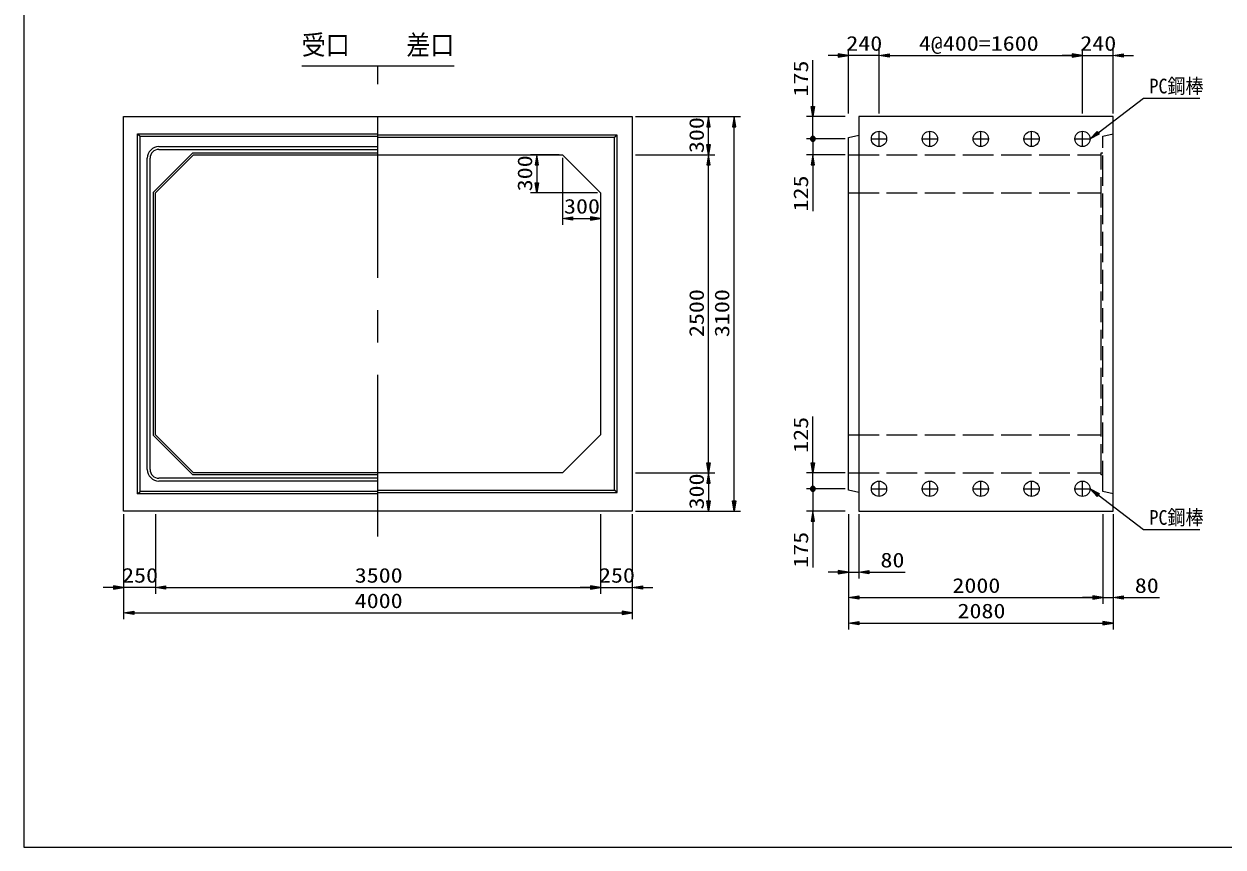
# Model space of a CAD drawing. Units: millimetres on the paper. Extents: x 18 to 410, y 10 to 287.
# Drawn here: x 18 to 253.7, y 10 to 171.7 of the extents above; entities that cross this region are included whole.
import ezdxf
from ezdxf.enums import TextEntityAlignment as Align

# ---------------------------------------------------------------- set-up
doc = ezdxf.new("R2010")
doc.units = ezdxf.units.MM
doc.linetypes.add('DASHED', pattern=[7.5, 6, -1.5])
doc.linetypes.add('USER1', pattern=[50.8, 31.75, -6.35, 6.35, -6.35])
for name, color, linetype, lineweight in [('0_7', 7, 'Continuous', 13), ('Layer1', 3, 'Continuous', 13), ('Layer2', 6, 'USER1', 13), ('Layer3', 7, 'Continuous', 13), ('Layer4', 4, 'DASHED', 13), ('Layer7', 9, 'Continuous', 13)]:
    doc.layers.add(name, color=color, linetype=linetype, lineweight=lineweight)
doc.styles.add('ＭＳ ゴシック', font='')
doc.styles.get('ＭＳ ゴシック').set_extended_font_data('MS Gothic')

msp = doc.modelspace()

# ---------------------------------------------------------------- hatches: boundary and pattern name
at = {"layer": 'Layer1'}
for points in [[(178.094, 165.825), (178.094, 165.158), (180.094, 165.492)], [(188.094, 165.825), (188.094, 165.158), (186.094, 165.492)], [(188.094, 165.825), (188.094, 165.158), (186.094, 165.492)], [(224.094, 165.825), (224.094, 165.158), (226.094, 165.492)], [(224.094, 165.825), (224.094, 165.158), (226.094, 165.492)], [(234.094, 165.825), (234.094, 165.158), (232.094, 165.492)], [(152.26, 151.492), (152.927, 151.492), (152.594, 153.492)], [(157.26, 151.492), (157.927, 151.492), (157.594, 153.492)], [(172.76, 155.492), (173.427, 155.492), (173.094, 153.492)], [(173.124, 149.599), (173.034, 149.593), (172.974, 149.582), (172.917, 149.563), (172.863, 149.537), (172.812, 149.505), (172.765, 149.467), (172.724, 149.423), (172.688, 149.374), (172.659, 149.321), (172.637, 149.265), (172.622, 149.207), (172.615, 149.147), (172.615, 149.087), (172.622, 149.027), (172.637, 148.968), (172.659, 148.912), (172.688, 148.859), (172.724, 148.811), (172.765, 148.767), (172.812, 148.728), (172.863, 148.696), (172.917, 148.67), (172.974, 148.652), (173.063, 148.635), (173.094, 148.637), (173.094, 149.117)], [(173.124, 149.599), (173.034, 149.593), (172.974, 149.582), (172.917, 149.563), (172.863, 149.537), (172.812, 149.505), (172.765, 149.467), (172.724, 149.423), (172.688, 149.374), (172.659, 149.321), (172.637, 149.265), (172.622, 149.207), (172.615, 149.147), (172.615, 149.087), (172.622, 149.027), (172.637, 148.968), (172.659, 148.912), (172.688, 148.859), (172.724, 148.811), (172.765, 148.767), (172.812, 148.728), (172.863, 148.696), (172.917, 148.67), (172.974, 148.652), (173.063, 148.635), (173.094, 148.637), (173.094, 149.117)], [(173.063, 148.635), (173.154, 148.64), (173.213, 148.652), (173.27, 148.67), (173.325, 148.696), (173.376, 148.728), (173.422, 148.767), (173.464, 148.811), (173.499, 148.859), (173.528, 148.912), (173.55, 148.968), (173.565, 149.027), (173.573, 149.087), (173.573, 149.147), (173.565, 149.207), (173.55, 149.265), (173.528, 149.321), (173.499, 149.374), (173.464, 149.423), (173.422, 149.467), (173.376, 149.505), (173.325, 149.537), (173.27, 149.563), (173.213, 149.582), (173.124, 149.599), (173.094, 149.597), (173.094, 149.117)], [(173.063, 148.635), (173.154, 148.64), (173.213, 148.652), (173.27, 148.67), (173.325, 148.696), (173.376, 148.728), (173.422, 148.767), (173.464, 148.811), (173.499, 148.859), (173.528, 148.912), (173.55, 148.968), (173.565, 149.027), (173.573, 149.087), (173.573, 149.147), (173.565, 149.207), (173.55, 149.265), (173.528, 149.321), (173.499, 149.374), (173.464, 149.423), (173.422, 149.467), (173.376, 149.505), (173.325, 149.537), (173.27, 149.563), (173.213, 149.582), (173.124, 149.599), (173.094, 149.597), (173.094, 149.117)], [(229.387, 150.064), (227.594, 149.117), (228.983, 150.594)], [(152.26, 147.992), (152.927, 147.992), (152.594, 145.992)], [(118.51, 143.992), (119.177, 143.992), (118.844, 145.992)], [(152.26, 143.992), (152.927, 143.992), (152.594, 145.992)], [(172.76, 143.992), (173.427, 143.992), (173.094, 145.992)], [(118.51, 140.492), (119.177, 140.492), (118.844, 138.492)], [(125.844, 133.825), (125.844, 133.158), (123.844, 133.492)], [(129.344, 133.825), (129.344, 133.158), (131.344, 133.492)], [(152.26, 85.492), (152.927, 85.492), (152.594, 83.492)], [(172.76, 85.492), (173.427, 85.492), (173.094, 83.492)], [(152.26, 81.492), (152.927, 81.492), (152.594, 83.492)], [(173.124, 80.849), (173.034, 80.843), (172.974, 80.832), (172.917, 80.813), (172.863, 80.787), (172.812, 80.755), (172.765, 80.717), (172.724, 80.673), (172.688, 80.624), (172.659, 80.571), (172.637, 80.515), (172.622, 80.457), (172.615, 80.397), (172.615, 80.337), (172.622, 80.277), (172.637, 80.218), (172.659, 80.162), (172.688, 80.109), (172.724, 80.061), (172.765, 80.017), (172.812, 79.978), (172.863, 79.946), (172.917, 79.92), (172.974, 79.902), (173.063, 79.885), (173.094, 79.887), (173.094, 80.367)], [(173.124, 80.849), (173.034, 80.843), (172.974, 80.832), (172.917, 80.813), (172.863, 80.787), (172.812, 80.755), (172.765, 80.717), (172.724, 80.673), (172.688, 80.624), (172.659, 80.571), (172.637, 80.515), (172.622, 80.457), (172.615, 80.397), (172.615, 80.337), (172.622, 80.277), (172.637, 80.218), (172.659, 80.162), (172.688, 80.109), (172.724, 80.061), (172.765, 80.017), (172.812, 79.978), (172.863, 79.946), (172.917, 79.92), (172.974, 79.902), (173.063, 79.885), (173.094, 79.887), (173.094, 80.367)], [(173.063, 79.885), (173.154, 79.89), (173.213, 79.902), (173.27, 79.92), (173.325, 79.946), (173.376, 79.978), (173.422, 80.017), (173.464, 80.061), (173.499, 80.109), (173.528, 80.162), (173.55, 80.218), (173.565, 80.277), (173.573, 80.337), (173.573, 80.397), (173.565, 80.457), (173.55, 80.515), (173.528, 80.571), (173.499, 80.624), (173.464, 80.673), (173.422, 80.717), (173.376, 80.755), (173.325, 80.787), (173.27, 80.813), (173.213, 80.832), (173.124, 80.849), (173.094, 80.847), (173.094, 80.367)], [(173.063, 79.885), (173.154, 79.89), (173.213, 79.902), (173.27, 79.92), (173.325, 79.946), (173.376, 79.978), (173.422, 80.017), (173.464, 80.061), (173.499, 80.109), (173.528, 80.162), (173.55, 80.218), (173.565, 80.277), (173.573, 80.337), (173.573, 80.397), (173.565, 80.457), (173.55, 80.515), (173.528, 80.571), (173.499, 80.624), (173.464, 80.673), (173.422, 80.717), (173.376, 80.755), (173.325, 80.787), (173.27, 80.813), (173.213, 80.832), (173.124, 80.849), (173.094, 80.847), (173.094, 80.367)], [(228.983, 78.889), (227.594, 80.367), (229.387, 79.42)], [(152.26, 77.992), (152.927, 77.992), (152.594, 75.992)], [(157.26, 77.992), (157.927, 77.992), (157.594, 75.992)], [(172.76, 73.992), (173.427, 73.992), (173.094, 75.992)], [(178.094, 64.325), (178.094, 63.658), (180.094, 63.992)], [(184.094, 64.325), (184.094, 63.658), (182.094, 63.992)], [(35.594, 61.325), (35.594, 60.658), (37.594, 60.992)], [(45.844, 61.325), (45.844, 60.658), (43.844, 60.992)], [(45.844, 61.325), (45.844, 60.658), (43.844, 60.992)], [(129.344, 61.325), (129.344, 60.658), (131.344, 60.992)], [(129.344, 61.325), (129.344, 60.658), (131.344, 60.992)], [(139.594, 61.325), (139.594, 60.658), (137.594, 60.992)], [(182.094, 59.325), (182.094, 58.658), (180.094, 58.992)], [(228.094, 59.325), (228.094, 58.658), (230.094, 58.992)], [(228.094, 59.325), (228.094, 58.658), (230.094, 58.992)], [(234.094, 59.325), (234.094, 58.658), (232.094, 58.992)], [(39.594, 56.325), (39.594, 55.658), (37.594, 55.992)], [(135.594, 56.325), (135.594, 55.658), (137.594, 55.992)], [(182.094, 54.325), (182.094, 53.658), (180.094, 53.992)], [(230.094, 54.325), (230.094, 53.658), (232.094, 53.992)]]:
    msp.add_hatch(color=256, dxfattribs=at).paths.add_polyline_path(points)

# ---------------------------------------------------------------- linework, layer by layer
at = {"layer": '0_7'}
for p, q in [((18, 287), (18, 10)), ((18, 10), (410, 10))]:
    msp.add_line(p, q, dxfattribs=at)
at = {"layer": 'Layer1'}
for p, q in [((178.094, 165.492), (176.094, 165.492)), ((180.094, 154.117), (180.094, 166.742)), ((186.094, 165.492), (180.094, 165.492)), ((186.094, 154.117), (186.094, 166.742)), ((186.094, 154.117), (186.094, 166.742)), ((188.094, 165.492), (224.094, 165.492)), ((188.094, 165.492), (190.094, 165.492)), ((224.094, 165.492), (222.094, 165.492)), ((226.094, 154.117), (226.094, 166.742)), ((226.094, 154.117), (226.094, 166.742)), ((226.094, 165.492), (232.094, 165.492)), ((232.094, 154.117), (232.094, 166.742)), ((234.094, 165.492), (236.094, 165.492)), ((173.094, 155.492), (173.094, 164.57)), ((229.185, 150.329), (238.094, 157.117)), ((238.094, 157.117), (239.094, 157.117)), ((239.094, 157.117), (249.182, 157.117)), ((138.219, 153.492), (153.844, 153.492)), ((138.219, 153.492), (158.844, 153.492)), ((179.469, 153.492), (171.844, 153.492)), ((173.094, 149.117), (173.094, 153.492)), ((152.594, 147.992), (152.594, 151.492)), ((157.594, 77.992), (157.594, 151.492)), ((173.094, 151.117), (173.094, 153.117)), ((173.094, 149.117), (173.094, 151.117)), ((179.469, 149.117), (171.844, 149.117)), ((179.469, 149.117), (171.844, 149.117)), ((173.094, 149.117), (173.094, 145.992)), ((173.094, 149.117), (173.094, 147.117)), ((173.094, 147.117), (173.094, 145.117)), ((123.219, 145.992), (117.594, 145.992)), ((118.844, 143.992), (118.844, 140.492)), ((123.844, 145.367), (123.844, 132.242)), ((138.219, 145.992), (153.844, 145.992)), ((138.219, 145.992), (153.844, 145.992)), ((152.594, 85.492), (152.594, 143.992)), ((179.469, 145.992), (171.844, 145.992)), ((173.094, 143.992), (173.094, 134.913)), ((130.719, 138.492), (117.594, 138.492)), ((131.344, 137.867), (131.344, 132.242)), ((125.844, 133.492), (129.344, 133.492)), ((173.094, 85.492), (173.094, 94.57)), ((138.219, 83.492), (153.844, 83.492)), ((138.219, 83.492), (153.844, 83.492)), ((179.469, 83.492), (171.844, 83.492)), ((173.094, 82.367), (173.094, 84.367)), ((173.094, 80.367), (173.094, 83.492)), ((152.594, 81.492), (152.594, 77.992)), ((179.469, 80.367), (171.844, 80.367)), ((179.469, 80.367), (171.844, 80.367)), ((173.094, 80.367), (173.094, 82.367)), ((173.094, 80.367), (173.094, 75.992)), ((173.094, 80.367), (173.094, 78.367)), ((173.094, 78.367), (173.094, 76.367)), ((229.185, 79.155), (238.094, 72.367)), ((138.219, 75.992), (153.844, 75.992)), ((138.219, 75.992), (158.844, 75.992)), ((179.469, 75.992), (171.844, 75.992)), ((37.594, 75.367), (37.594, 59.742)), ((37.594, 75.367), (37.594, 54.742)), ((43.844, 75.367), (43.844, 59.742)), ((43.844, 75.367), (43.844, 59.742)), ((131.344, 75.367), (131.344, 59.742)), ((131.344, 75.367), (131.344, 59.742)), ((137.594, 75.367), (137.594, 59.742)), ((137.594, 75.367), (137.594, 54.742)), ((173.094, 73.992), (173.094, 64.913)), ((180.094, 75.367), (180.094, 62.742)), ((180.094, 75.367), (180.094, 57.742)), ((180.094, 75.367), (180.094, 52.742)), ((182.094, 75.367), (182.094, 62.742)), ((230.094, 75.367), (230.094, 57.742)), ((230.094, 75.367), (230.094, 57.742)), ((232.094, 75.367), (232.094, 57.742)), ((232.094, 75.367), (232.094, 52.742)), ((238.094, 72.367), (239.094, 72.367)), ((239.094, 72.367), (249.182, 72.367)), ((178.094, 63.992), (176.094, 63.992)), ((180.094, 63.992), (182.094, 63.992)), ((184.094, 63.992), (191.229, 63.992)), ((35.594, 60.992), (33.594, 60.992)), ((43.844, 60.992), (37.594, 60.992)), ((45.844, 60.992), (129.344, 60.992)), ((45.844, 60.992), (47.844, 60.992)), ((129.344, 60.992), (127.344, 60.992)), ((131.344, 60.992), (137.594, 60.992)), ((139.594, 60.992), (141.594, 60.992)), ((182.094, 58.992), (228.094, 58.992)), ((228.094, 58.992), (226.094, 58.992)), ((230.094, 58.992), (232.094, 58.992)), ((234.094, 58.992), (241.229, 58.992)), ((39.594, 55.992), (135.594, 55.992)), ((182.094, 53.992), (230.094, 53.992))]:
    msp.add_line(p, q, dxfattribs=at)
for points in [[(178.094, 165.825), (178.094, 165.158), (180.094, 165.492)], [(188.094, 165.825), (188.094, 165.158), (186.094, 165.492)], [(188.094, 165.825), (188.094, 165.158), (186.094, 165.492)], [(224.094, 165.825), (224.094, 165.158), (226.094, 165.492)], [(224.094, 165.825), (224.094, 165.158), (226.094, 165.492)], [(234.094, 165.825), (234.094, 165.158), (232.094, 165.492)], [(152.26, 151.492), (152.927, 151.492), (152.594, 153.492)], [(157.26, 151.492), (157.927, 151.492), (157.594, 153.492)], [(172.76, 155.492), (173.427, 155.492), (173.094, 153.492)], [(173.124, 149.599), (173.034, 149.593), (172.974, 149.582), (172.917, 149.563), (172.863, 149.537), (172.812, 149.505), (172.765, 149.467), (172.724, 149.423), (172.688, 149.374), (172.659, 149.321), (172.637, 149.265), (172.622, 149.207), (172.615, 149.147), (172.615, 149.087), (172.622, 149.027), (172.637, 148.968), (172.659, 148.912), (172.688, 148.859), (172.724, 148.811), (172.765, 148.767), (172.812, 148.728), (172.863, 148.696), (172.917, 148.67), (172.974, 148.652), (173.063, 148.635), (173.094, 148.637), (173.094, 149.117)], [(173.124, 149.599), (173.034, 149.593), (172.974, 149.582), (172.917, 149.563), (172.863, 149.537), (172.812, 149.505), (172.765, 149.467), (172.724, 149.423), (172.688, 149.374), (172.659, 149.321), (172.637, 149.265), (172.622, 149.207), (172.615, 149.147), (172.615, 149.087), (172.622, 149.027), (172.637, 148.968), (172.659, 148.912), (172.688, 148.859), (172.724, 148.811), (172.765, 148.767), (172.812, 148.728), (172.863, 148.696), (172.917, 148.67), (172.974, 148.652), (173.063, 148.635), (173.094, 148.637), (173.094, 149.117)], [(173.063, 148.635), (173.154, 148.64), (173.213, 148.652), (173.27, 148.67), (173.325, 148.696), (173.376, 148.728), (173.422, 148.767), (173.464, 148.811), (173.499, 148.859), (173.528, 148.912), (173.55, 148.968), (173.565, 149.027), (173.573, 149.087), (173.573, 149.147), (173.565, 149.207), (173.55, 149.265), (173.528, 149.321), (173.499, 149.374), (173.464, 149.423), (173.422, 149.467), (173.376, 149.505), (173.325, 149.537), (173.27, 149.563), (173.213, 149.582), (173.124, 149.599), (173.094, 149.597), (173.094, 149.117)], [(173.063, 148.635), (173.154, 148.64), (173.213, 148.652), (173.27, 148.67), (173.325, 148.696), (173.376, 148.728), (173.422, 148.767), (173.464, 148.811), (173.499, 148.859), (173.528, 148.912), (173.55, 148.968), (173.565, 149.027), (173.573, 149.087), (173.573, 149.147), (173.565, 149.207), (173.55, 149.265), (173.528, 149.321), (173.499, 149.374), (173.464, 149.423), (173.422, 149.467), (173.376, 149.505), (173.325, 149.537), (173.27, 149.563), (173.213, 149.582), (173.124, 149.599), (173.094, 149.597), (173.094, 149.117)], [(229.387, 150.064), (227.594, 149.117), (228.983, 150.594)], [(152.26, 147.992), (152.927, 147.992), (152.594, 145.992)], [(118.51, 143.992), (119.177, 143.992), (118.844, 145.992)], [(152.26, 143.992), (152.927, 143.992), (152.594, 145.992)], [(172.76, 143.992), (173.427, 143.992), (173.094, 145.992)], [(118.51, 140.492), (119.177, 140.492), (118.844, 138.492)], [(125.844, 133.825), (125.844, 133.158), (123.844, 133.492)], [(129.344, 133.825), (129.344, 133.158), (131.344, 133.492)], [(152.26, 85.492), (152.927, 85.492), (152.594, 83.492)], [(172.76, 85.492), (173.427, 85.492), (173.094, 83.492)], [(152.26, 81.492), (152.927, 81.492), (152.594, 83.492)], [(173.124, 80.849), (173.034, 80.843), (172.974, 80.832), (172.917, 80.813), (172.863, 80.787), (172.812, 80.755), (172.765, 80.717), (172.724, 80.673), (172.688, 80.624), (172.659, 80.571), (172.637, 80.515), (172.622, 80.457), (172.615, 80.397), (172.615, 80.337), (172.622, 80.277), (172.637, 80.218), (172.659, 80.162), (172.688, 80.109), (172.724, 80.061), (172.765, 80.017), (172.812, 79.978), (172.863, 79.946), (172.917, 79.92), (172.974, 79.902), (173.063, 79.885), (173.094, 79.887), (173.094, 80.367)], [(173.124, 80.849), (173.034, 80.843), (172.974, 80.832), (172.917, 80.813), (172.863, 80.787), (172.812, 80.755), (172.765, 80.717), (172.724, 80.673), (172.688, 80.624), (172.659, 80.571), (172.637, 80.515), (172.622, 80.457), (172.615, 80.397), (172.615, 80.337), (172.622, 80.277), (172.637, 80.218), (172.659, 80.162), (172.688, 80.109), (172.724, 80.061), (172.765, 80.017), (172.812, 79.978), (172.863, 79.946), (172.917, 79.92), (172.974, 79.902), (173.063, 79.885), (173.094, 79.887), (173.094, 80.367)], [(173.063, 79.885), (173.154, 79.89), (173.213, 79.902), (173.27, 79.92), (173.325, 79.946), (173.376, 79.978), (173.422, 80.017), (173.464, 80.061), (173.499, 80.109), (173.528, 80.162), (173.55, 80.218), (173.565, 80.277), (173.573, 80.337), (173.573, 80.397), (173.565, 80.457), (173.55, 80.515), (173.528, 80.571), (173.499, 80.624), (173.464, 80.673), (173.422, 80.717), (173.376, 80.755), (173.325, 80.787), (173.27, 80.813), (173.213, 80.832), (173.124, 80.849), (173.094, 80.847), (173.094, 80.367)], [(173.063, 79.885), (173.154, 79.89), (173.213, 79.902), (173.27, 79.92), (173.325, 79.946), (173.376, 79.978), (173.422, 80.017), (173.464, 80.061), (173.499, 80.109), (173.528, 80.162), (173.55, 80.218), (173.565, 80.277), (173.573, 80.337), (173.573, 80.397), (173.565, 80.457), (173.55, 80.515), (173.528, 80.571), (173.499, 80.624), (173.464, 80.673), (173.422, 80.717), (173.376, 80.755), (173.325, 80.787), (173.27, 80.813), (173.213, 80.832), (173.124, 80.849), (173.094, 80.847), (173.094, 80.367)], [(228.983, 78.889), (227.594, 80.367), (229.387, 79.42)], [(152.26, 77.992), (152.927, 77.992), (152.594, 75.992)], [(157.26, 77.992), (157.927, 77.992), (157.594, 75.992)], [(172.76, 73.992), (173.427, 73.992), (173.094, 75.992)], [(178.094, 64.325), (178.094, 63.658), (180.094, 63.992)], [(184.094, 64.325), (184.094, 63.658), (182.094, 63.992)], [(35.594, 61.325), (35.594, 60.658), (37.594, 60.992)], [(45.844, 61.325), (45.844, 60.658), (43.844, 60.992)], [(45.844, 61.325), (45.844, 60.658), (43.844, 60.992)], [(129.344, 61.325), (129.344, 60.658), (131.344, 60.992)], [(129.344, 61.325), (129.344, 60.658), (131.344, 60.992)], [(139.594, 61.325), (139.594, 60.658), (137.594, 60.992)], [(182.094, 59.325), (182.094, 58.658), (180.094, 58.992)], [(228.094, 59.325), (228.094, 58.658), (230.094, 58.992)], [(228.094, 59.325), (228.094, 58.658), (230.094, 58.992)], [(234.094, 59.325), (234.094, 58.658), (232.094, 58.992)], [(39.594, 56.325), (39.594, 55.658), (37.594, 55.992)], [(135.594, 56.325), (135.594, 55.658), (137.594, 55.992)], [(182.094, 54.325), (182.094, 53.658), (180.094, 53.992)], [(230.094, 54.325), (230.094, 53.658), (232.094, 53.992)]]:
    msp.add_lwpolyline(points, close=True, dxfattribs=at)
at = {"layer": 'Layer2'}
msp.add_line((87.594, 70.992), (87.594, 163.492), dxfattribs=at)
at = {"layer": 'Layer3'}
for p, q in [((37.594, 75.992), (37.594, 153.492)), ((37.594, 153.492), (137.594, 153.492)), ((137.594, 153.492), (137.594, 75.992)), ((232.094, 153.492), (182.094, 153.492)), ((182.094, 153.492), (182.094, 75.992)), ((232.094, 75.992), (232.094, 153.492)), ((40.344, 79.367), (40.344, 150.117)), ((40.344, 150.117), (87.594, 150.117)), ((40.344, 150.117), (40.844, 149.617)), ((40.844, 79.867), (40.844, 149.617)), ((40.844, 149.617), (87.594, 149.617)), ((134.594, 149.867), (87.594, 149.867)), ((134.094, 149.367), (87.594, 149.367)), ((134.594, 149.867), (134.094, 149.367)), ((134.094, 80.117), (134.094, 149.367)), ((134.594, 79.617), (134.594, 149.867)), ((180.094, 149.367), (182.094, 149.867)), ((180.094, 80.117), (180.094, 149.367)), ((184.594, 149.117), (187.594, 149.117)), ((186.094, 147.617), (186.094, 150.617)), ((194.594, 149.117), (197.594, 149.117)), ((196.094, 147.617), (196.094, 150.617)), ((204.594, 149.117), (207.594, 149.117)), ((206.094, 147.617), (206.094, 150.617)), ((214.594, 149.117), (217.594, 149.117)), ((216.094, 147.617), (216.094, 150.617)), ((224.594, 149.117), (227.594, 149.117)), ((226.094, 147.617), (226.094, 150.617)), ((43.469, 138.647), (51.188, 146.367)), ((44.519, 147.592), (87.594, 147.592)), ((44.519, 147.042), (87.594, 147.042)), ((51.188, 146.367), (87.594, 146.367)), ((42.244, 84.167), (42.244, 145.317)), ((42.794, 84.167), (42.794, 145.317)), ((43.844, 138.492), (51.344, 145.992)), ((51.344, 145.992), (123.844, 145.992)), ((123.844, 145.992), (131.344, 138.492)), ((43.469, 90.836), (43.469, 138.647)), ((43.844, 90.992), (43.844, 138.492)), ((131.344, 138.492), (131.344, 90.992)), ((51.188, 83.117), (43.469, 90.836)), ((51.344, 83.492), (43.844, 90.992)), ((131.344, 90.992), (123.844, 83.492)), ((87.594, 83.117), (51.188, 83.117)), ((123.844, 83.492), (51.344, 83.492)), ((87.594, 82.442), (44.519, 82.442)), ((87.594, 81.892), (44.519, 81.892)), ((184.594, 80.367), (187.594, 80.367)), ((186.094, 78.867), (186.094, 81.867)), ((194.594, 80.367), (197.594, 80.367)), ((196.094, 78.867), (196.094, 81.867)), ((204.594, 80.367), (207.594, 80.367)), ((206.094, 78.867), (206.094, 81.867)), ((214.594, 80.367), (217.594, 80.367)), ((216.094, 78.867), (216.094, 81.867)), ((224.594, 80.367), (227.594, 80.367)), ((226.094, 78.867), (226.094, 81.867)), ((40.344, 79.367), (40.844, 79.867)), ((87.594, 79.367), (40.344, 79.367)), ((87.594, 79.867), (40.844, 79.867)), ((87.594, 80.117), (134.094, 80.117)), ((87.594, 79.617), (134.594, 79.617)), ((134.594, 79.617), (134.094, 80.117)), ((182.094, 79.617), (180.094, 80.117)), ((137.594, 75.992), (37.594, 75.992)), ((182.094, 75.992), (232.094, 75.992))]:
    msp.add_line(p, q, dxfattribs=at)
for centre in [(186.094, 149.117), (196.094, 149.117), (206.094, 149.117), (216.094, 149.117), (226.094, 149.117), (186.094, 80.367), (196.094, 80.367), (206.094, 80.367), (216.094, 80.367), (226.094, 80.367)]:
    msp.add_circle(centre, 1.5, dxfattribs=at)
for centre, radius, start, end in [((44.519, 145.317), 2.275, 90, 180), ((44.519, 145.317), 1.725, 90, 180), ((44.519, 84.167), 2.275, 180, 270), ((44.519, 84.167), 1.725, 180, 270)]:
    msp.add_arc(centre, radius, start, end, dxfattribs=at)
at = {"layer": 'Layer4'}
for p, q in [((230.094, 149.617), (232.094, 150.117)), ((230.094, 79.867), (230.094, 149.617)), ((229.794, 83.117), (229.794, 146.367)), ((229.794, 146.367), (230.094, 146.367)), ((180.094, 145.992), (229.794, 145.992)), ((180.094, 138.492), (229.794, 138.492)), ((180.094, 90.992), (229.794, 90.992)), ((180.094, 83.492), (229.794, 83.492)), ((230.094, 83.117), (229.794, 83.117)), ((232.094, 79.367), (230.094, 79.867))]:
    msp.add_line(p, q, dxfattribs=at)
at = {"layer": 'Layer7'}
msp.add_line((72.594, 163.492), (102.594, 163.492), dxfattribs=at)

# ---------------------------------------------------------------- texts
at = {"layer": 'Layer1', "color": 9, "style": 'ＭＳ ゴシック'}
for s, width, p in [('240', 1.2, (179.665, 165.562)), ('4@400=1600', 1.2, (193.922, 165.562)), ('240', 1.2, (225.665, 165.562)), ('PC鋼棒', 0.9, (239.262, 157.187)), ('300', 1.2, (124.165, 133.562)), ('PC鋼棒', 0.9, (239.262, 72.437)), ('80', 1.2, (186.376, 64.062)), ('250', 1.2, (37.29, 61.062)), ('3500', 1.2, (83.022, 61.062)), ('250', 1.2, (131.04, 61.062)), ('2000', 1.2, (200.522, 59.062)), ('80', 1.2, (236.376, 59.062)), ('4000', 1.2, (83.022, 56.062)), ('2080', 1.2, (201.522, 54.062))]:
    msp.add_text(s, height=2.886, dxfattribs=dict(at, width=width)).set_placement(p, align=Align.BOTTOM_LEFT)
at = {"layer": 'Layer1', "color": 9, "style": 'ＭＳ ゴシック', "width": 1.2}
for s, p in [('175', (173.024, 157.431)), ('300', (152.524, 146.313)), ('300', (118.774, 138.813)), ('125', (173.024, 134.852)), ('2500', (152.524, 110.17)), ('3100', (157.524, 110.17)), ('125', (173.024, 87.431)), ('300', (152.524, 76.313)), ('175', (173.024, 64.852))]:
    msp.add_text(s, height=2.886, rotation=90, dxfattribs=at).set_placement(p, align=Align.BOTTOM_LEFT)
at = {"layer": 'Layer7', "style": 'ＭＳ ゴシック', "width": 0.9}
msp.add_text('受口', height=3.848, dxfattribs=at).set_placement((72.594, 164.492), align=Align.BOTTOM_LEFT)
msp.add_text('差口', height=3.848, dxfattribs=at).set_placement((102.594, 164.492), align=Align.BOTTOM_RIGHT)

doc.saveas('drawing.dxf')
